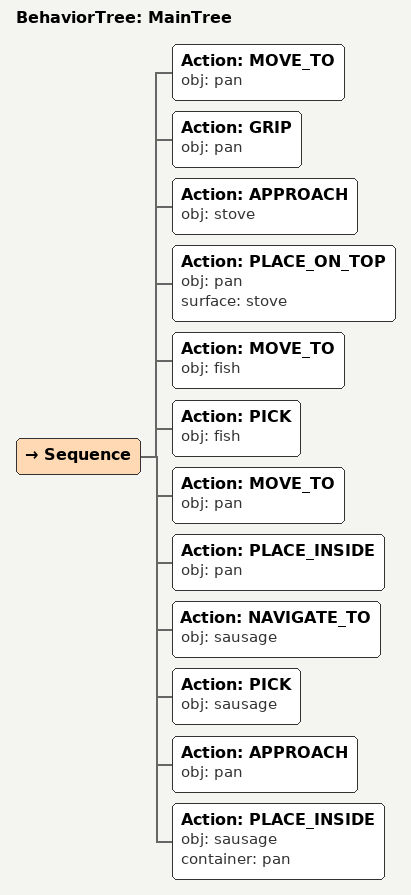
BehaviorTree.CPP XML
<root main_tree_to_execute="MainTree">
  <BehaviorTree ID="MainTree">
    <Sequence>
      <!-- Move to pan -->
      <Action ID="MOVE_TO" obj="pan" />
      <!-- Grip pan -->
      <Action ID="GRIP" obj="pan" />
      <!-- Approach stove -->
      <Action ID="APPROACH" obj="stove" />
      <!-- Place pan on stove -->
      <Action ID="PLACE_ON_TOP" obj="pan" surface="stove" />
      <!-- Move to fish -->
      <Action ID="MOVE_TO" obj="fish" />
      <!-- Pick fish -->
      <Action ID="PICK" obj="fish" />
      <!-- Move to pan -->
      <Action ID="MOVE_TO" obj="pan" />
      <!-- Place fish into pan -->
      <Action ID="PLACE_INSIDE" obj="pan" />
      <!-- Navigate to sausage -->
      <Action ID="NAVIGATE_TO" obj="sausage" />
      <!-- Pick sausage -->
      <Action ID="PICK" obj="sausage" />
      <!-- Approach pan -->
      <Action ID="APPROACH" obj="pan" />
      <!-- Place sausage inside pan -->
      <Action ID="PLACE_INSIDE" obj="sausage" container="pan" />
    </Sequence>
  </BehaviorTree>
</root>
